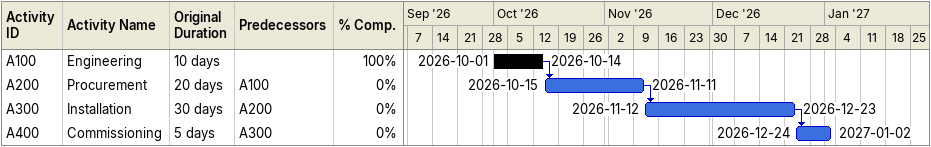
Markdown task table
| ID | Task | Original duration | Start | Finish | Predecessors | % complete |
|---|---|---|---|---|---|---|
| A100 | Engineering | 10d | 2026-10-01 | 2026-10-14 |  | 100 |
| A200 | Procurement | 20d | 2026-10-15 | 2026-11-11 | A100 | 0 |
| A300 | Installation | 30d | 2026-11-12 | 2026-12-23 | A200 | 0 |
| A400 | Commissioning | 5d | 2026-12-24 | 2027-01-02 | A300 | 0 |
